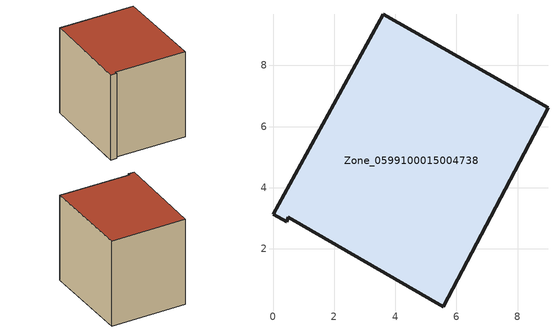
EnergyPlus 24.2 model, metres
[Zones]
Zone_0599100015004738
 floor ground (C_G): 3.61,9.68 8.99,6.61 5.56,0.1 0.49,3.04 0.45,2.88 0,3.14 z0.86
 wall outside (C_F): 8.99,6.61 3.61,9.68 0,3.14 0.45,2.88 0.49,3.04 5.56,0.1 8.99,6.61 z0.86:8.2
 roof outside (C_R): 0.45,2.88 0.49,3.04 5.56,0.1 8.99,6.61 3.61,9.68 0,3.14 z8.2
[BUILDING]
Pand.0599100015004738: North Axis=0; Terrain=City; Loads Convergence Tolerance Value=0.04; Temperature Convergence Tolerance Value=0.4; Solar Distribution=FullExterior; Maximum Number of Warmup Days=25; Minimum Number of Warmup Days=1
[Site:Location]
Rotterdam.The.Hague.AP_ZH_NLD Design_Conditions: Latitude=51.96; Longitude=4.45; Time Zone=1; Elevation=-4.5
[SITE:GROUNDTEMPERATURE:BUILDINGSURFACE]
18, 18, 18, 18, 18, 18, 18, 18, 18, 18, 18, 18
[MATERIAL] Thermal Absorptance=0.9; Solar Absorptance=0.7; Visible Absorptance=0.7
Name | Roughness | Thickness | Conductivity | Density | Specific Heat
G.TI.1946-1964 | MediumSmooth | 0.15 | 1 | 540 | 1210
F.TI.1946-1964 | Rough | 0.3 | 0.857143 | 1920 | 840
R.TI.1946-1964 | MediumRough | 0.2 | 0.277778 | 1500 | 1000
[CONSTRUCTION]
C_G: G.TI.1946-1964
C_F: F.TI.1946-1964
C_R: R.TI.1946-1964
[ZONE]
Zone_0599100015004738: Type=1; Multiplier=1; Ceiling Height=Autocalculate; Volume=Autocalculate; Floor Area=autocalculate; Part of Total Floor Area=Yes
[ZONEINFILTRATION:DESIGNFLOWRATE]
Infil_Zone_0599100015004738: Zone or ZoneList or Space or SpaceList=Zone_0599100015004738; Schedule=AlwaysOn; Design Flow Rate Calculation Method=Flow/Area; Flow Rate per Floor Area=0.003; Constant Term Coefficient=1; Temperature Term Coefficient=0; Velocity Term Coefficient=0; Velocity Squared Term Coefficient=0
[HVACTEMPLATE:ZONE:IDEALLOADSAIRSYSTEM]
Zone_0599100015004738: Maximum Heating Supply Air Temperature=50; Minimum Cooling Supply Air Temperature=13; Maximum Heating Supply Air Humidity Ratio=0.0156; Minimum Cooling Supply Air Humidity Ratio=0.0077; Heating Limit=NoLimit; Cooling Limit=NoLimit; Dehumidification Control Type=ConstantSensibleHeatRatio; Cooling Sensible Heat Ratio=0.7; Dehumidification Setpoint=60; Humidification Control Type=None; Humidification Setpoint=30; Outdoor Air Method=None; Outdoor Air Flow Rate per Person=0.00944; Outdoor Air Flow Rate per Zone Floor Area=0; Outdoor Air Flow Rate per Zone=0; Demand Controlled Ventilation Type=None; Outdoor Air Economizer Type=NoEconomizer; Heat Recovery Type=None; Sensible Heat Recovery Effectiveness=0.7; Latent Heat Recovery Effectiveness=0.65
[ZONECONTROL:THERMOSTAT]
ThermostatControl_Zone_0599100015004738: Zone or ZoneList=Zone_0599100015004738; Control Type Schedule=DualSetpointControlType; Control 1=Thermostat_Zone_0599100015004738; Temperature Difference Between Cutout And Setpoint=0
[THERMOSTATSETPOINT:DUALSETPOINT]
Thermostat_Zone_0599100015004738: Heating Setpoint Temperature Schedule=HeatingSetpoint_Zone_0599100015004738; Cooling Setpoint Temperature Schedule=CoolingSetpoint_Zone_0599100015004738
[SCHEDULE:COMPACT]
HeatingSetpoint_Zone_0599100015004738: Through: 12/31, For: AllDays, Until: 24:00, 21
CoolingSetpoint_Zone_0599100015004738: Through: 12/31, For: AllDays, Until: 24:00, 24
DualSetpointControlType: Through: 12/31, For: AllDays, Until: 24:00, 4
AlwaysOn: Through: 12/31, For: AllDays, Until: 24:00, 1
